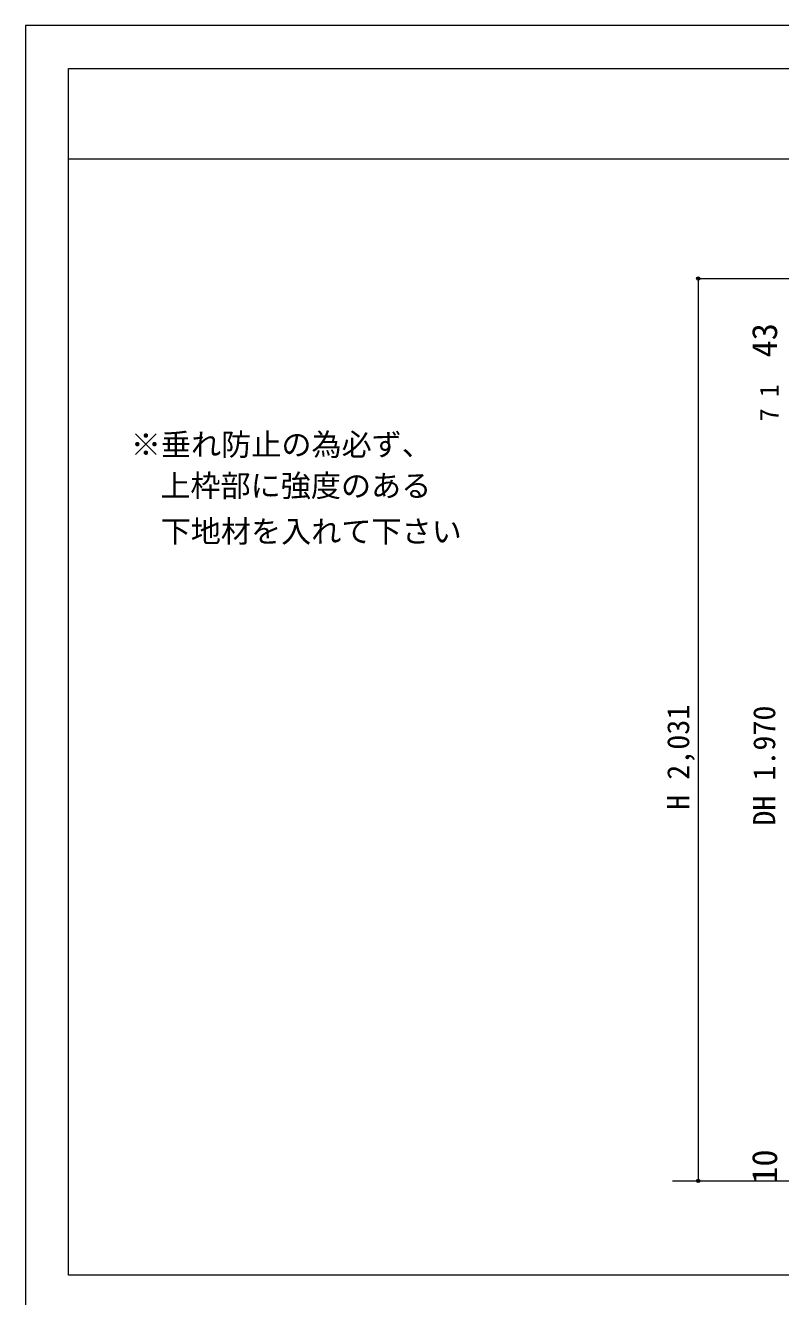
# Model space of a CAD drawing. Units: millimetres on the paper, enlarged 10 times, with parts at other scales. Extents: x -1985 to 2015, y -1370 to 1400.
# Drawn here: x -1985 to -1107, y -78 to 1400 of the extents above; entities that cross this region are included whole.
import ezdxf
from ezdxf.enums import TextEntityAlignment as Align

# ---------------------------------------------------------------- set-up
doc = ezdxf.new("R2010")
doc.units = ezdxf.units.MM
doc.header["$LTSCALE"] = 10
doc.header["$PDMODE"] = 32
doc.header["$PDSIZE"] = 4
for name, color, linetype, lineweight in [('1-1_0', 7, 'Continuous', 20), ('2-0_18', 7, 'Continuous', 20), ('2-1', 7, 'Continuous', 20)]:
    doc.layers.add(name, color=color, linetype=linetype, lineweight=lineweight)
doc.styles.add('ＭＳ ゴシック', font='')
doc.styles.get('ＭＳ ゴシック').set_extended_font_data('MS Gothic')

msp = doc.modelspace()

# ---------------------------------------------------------------- linework, layer by layer
at = {"layer": '1-1_0'}
for p, q in [((-1985, 1400), (-1985, -1370)), ((-1935, 1350), (395, 1350)), ((-1935, -52.5), (-1935, 1350)), ((-1935, 1350), (395, 1350)), ((-1935, -52.5), (-1935, 1350)), ((-1935, 1245), (395, 1245)), ((-1935, 1245), (395, 1245)), ((395, -52.5), (-1935, -52.5)), ((395, -52.5), (-1935, -52.5))]:
    msp.add_line(p, q, dxfattribs=at)
msp.add_lwpolyline([(-1985, -1370), (2015, -1370), (2015, 1400), (-1985, 1400)], dxfattribs=at)
at = {"layer": '2-0_18', "color": 4, "lineweight": 9}
for q in [(-964.31, 1105.74), (-1202.86, 56.94)]:
    msp.add_line((-1202.86, 1105.74), q, dxfattribs=at)
at = {"layer": '2-0_18', "color": 4}
for p in [(-1202.86, 1105.74), (-1202.86, 56.94)]:
    msp.add_point(p, dxfattribs=at)
at = {"layer": '2-1'}
for p, q in [((-1232.83, 56.94), (-178.57, 56.94)), ((-1222.86, 56.94), (-1102.86, 56.94))]:
    msp.add_line(p, q, dxfattribs=at)

# ---------------------------------------------------------------- texts
at = {"layer": '2-0_18', "style": 'ＭＳ ゴシック'}
for s, height, p in [('43', 29.33, (-1102.36, 1014.07)), ('1', 21.99, (-1102.86, 967.92)), ('7', 21.99, (-1102.86, 939.91)), ('10', 29.33, (-1102.36, 53.61))]:
    msp.add_text(s, height=height, rotation=90, dxfattribs=at).set_placement(p, align=Align.BOTTOM_LEFT)
at = {"layer": '2-1', "style": 'ＭＳ ゴシック'}
for s, p in [('※垂れ防止の為必ず、', (-1862.46, 892.32)), ('上枠部に強度のある', (-1828.18, 844.49)), ('下地材を入れて下さい', (-1827.75, 791.39))]:
    msp.add_text(s, height=25.66, dxfattribs=at).set_placement(p, align=Align.BOTTOM_LEFT)
for s, p in [('H 2,031', (-1205.69, 488.29)), ('DH 1.970', (-1105.69, 469.83))]:
    msp.add_text(s, height=25.66, rotation=90, dxfattribs=at).set_placement(p, align=Align.BOTTOM_LEFT)

doc.saveas('drawing.dxf')
